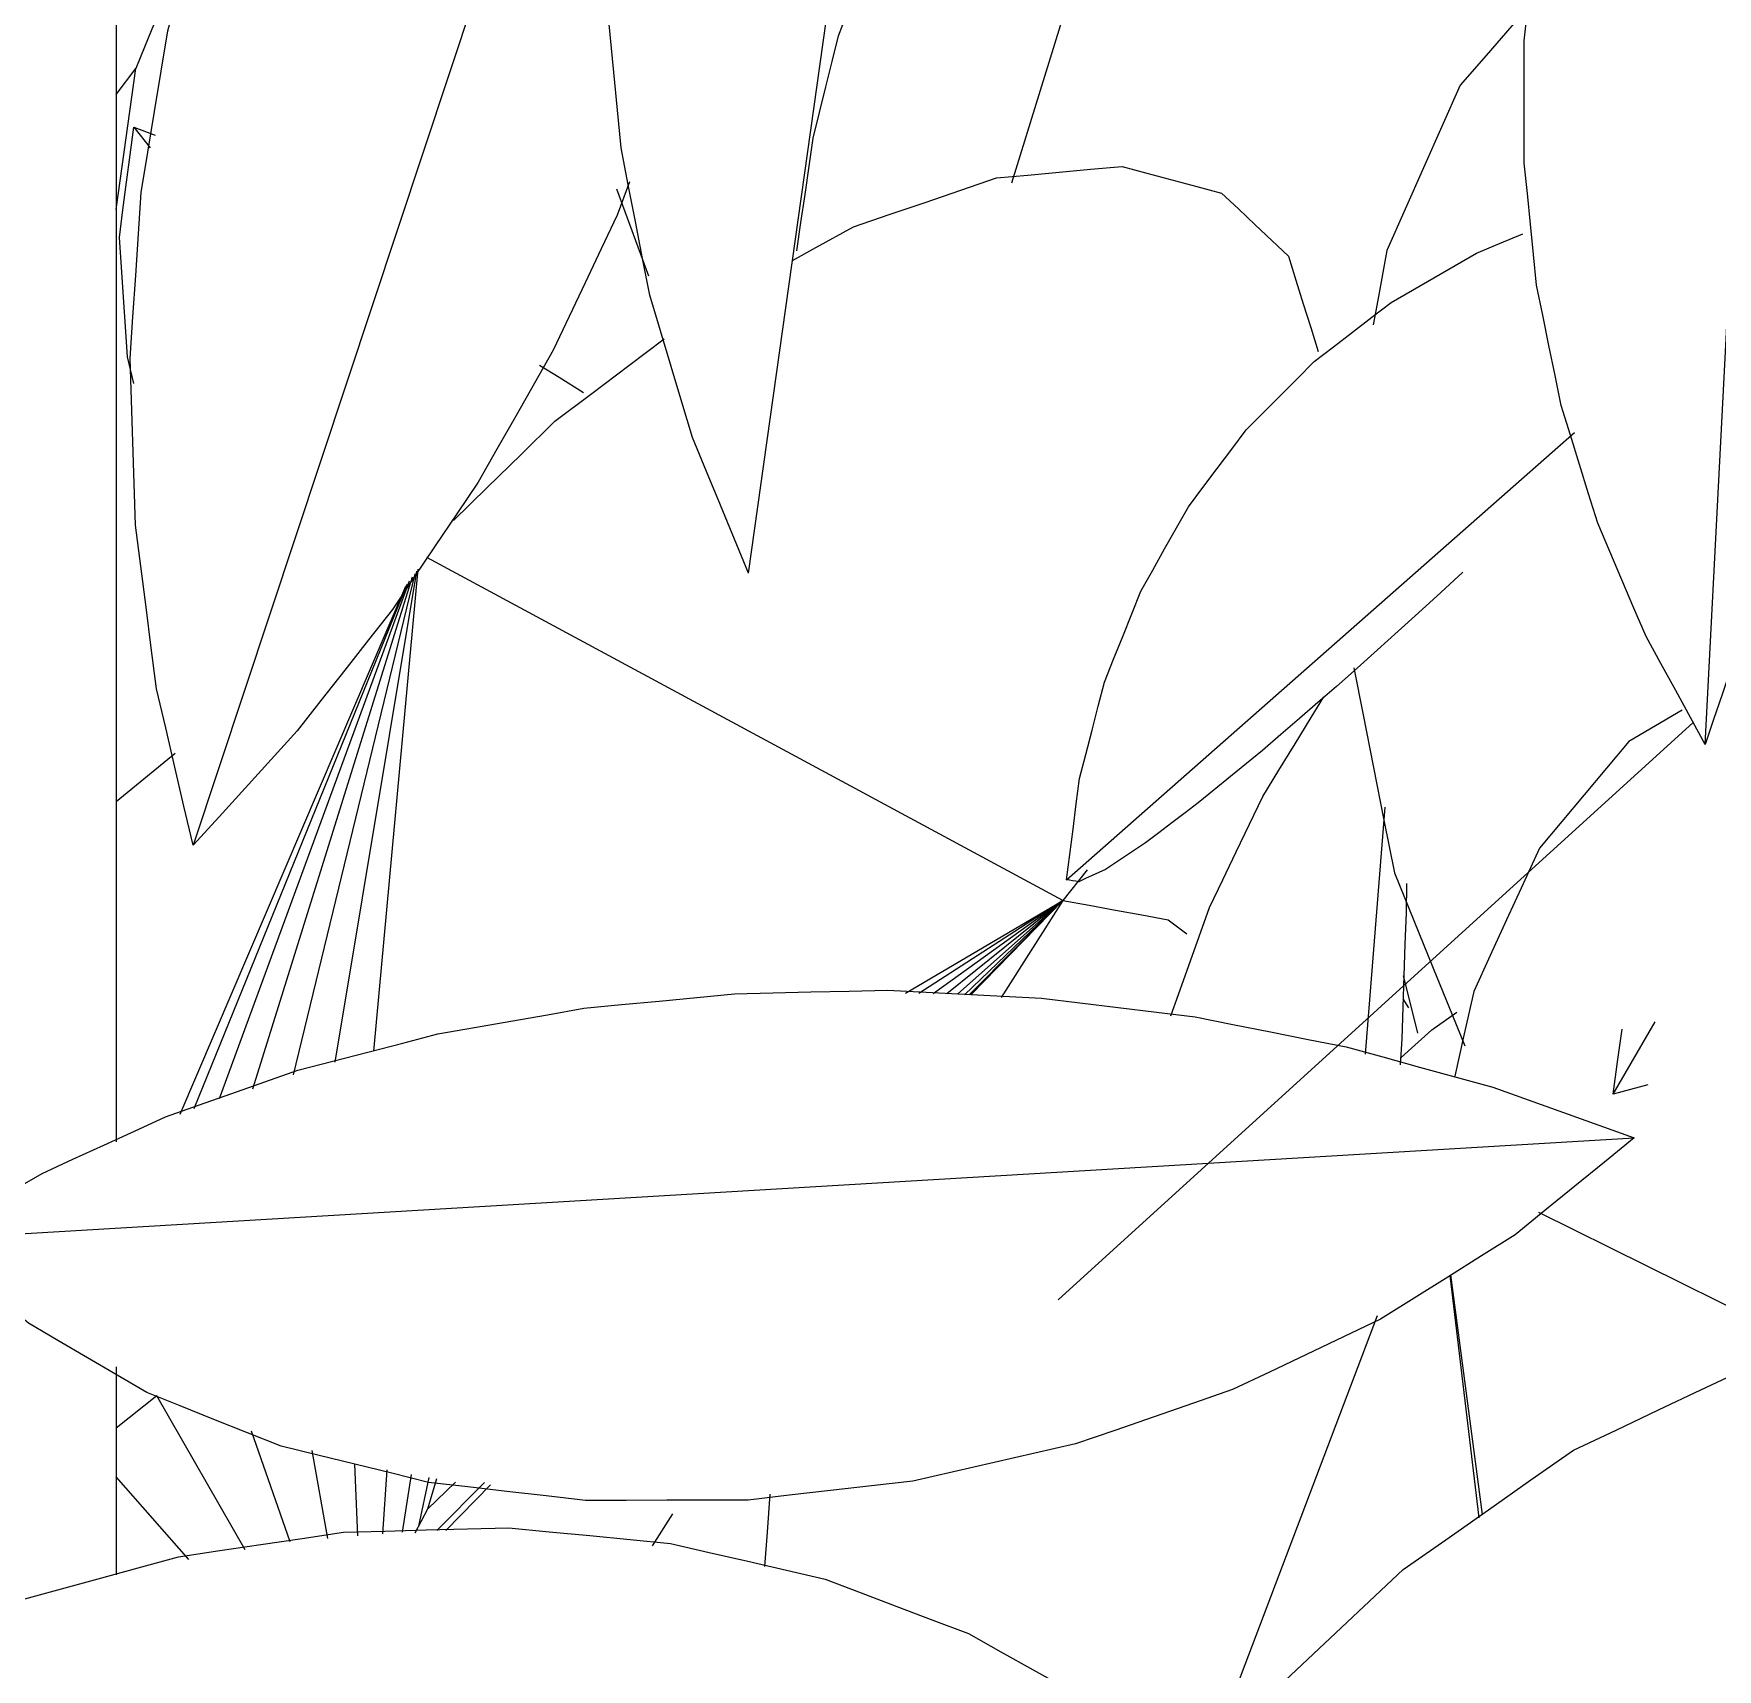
# Model space of a CAD drawing. Header units: metres. Extents: x 13.9 to 26.7, y -0.2 to 3.2.
# Drawn here: x 21.1586 to 21.2129, y 0.8343 to 0.8871 of the extents above; entities that cross this region are included whole.
import ezdxf

# ---------------------------------------------------------------- set-up
doc = ezdxf.new("R2010")
doc.units = ezdxf.units.M
for name, color, linetype, lineweight in [('Importações nas famílias', 10, 'Continuous', 5), ('Quadro estrutural', 7, 'Continuous', 5), ('Vegetação', 7, 'Continuous', 5)]:
    doc.layers.add(name, color=color, linetype=linetype, lineweight=lineweight)

# ---------------------------------------------------------------- blocks, each defined once
blk = doc.blocks.new('Planta_pergolado_12200 - plantas pergolado_skp_Component_12-V143-Corte 1')
at = {"layer": 'Importações nas famílias'}
blk.add_line((16.674042, 0.872356), (16.671835, 0.915134), dxfattribs=at)
at = {"layer": 'Importações nas famílias', "flags": 128}
for points in [[(16.671375, 0.915215), (16.671178, 0.914609), (16.670981, 0.914004)], [(16.670981, 0.914004), (16.670824, 0.913271), (16.670668, 0.912538), (16.670511, 0.911805), (16.670354, 0.911072)], [(16.670354, 0.911072), (16.670242, 0.910229), (16.670129, 0.909386), (16.670016, 0.908543), (16.669903, 0.9077)], [(16.677494, 0.906476), (16.677104, 0.907359), (16.676714, 0.908242), (16.676324, 0.909125), (16.675935, 0.910009)], [(16.669903, 0.9077), (16.669837, 0.906766), (16.669771, 0.905833), (16.669705, 0.904899), (16.669639, 0.903965)], [(16.678679, 0.902778), (16.678383, 0.903702), (16.678086, 0.904627), (16.67779, 0.905551), (16.677494, 0.906476)], [(16.669639, 0.903965), (16.669621, 0.902963), (16.669603, 0.901961), (16.669585, 0.900959), (16.669567, 0.899957)], [(16.679477, 0.898956), (16.679278, 0.899911), (16.679078, 0.900867), (16.678878, 0.901822), (16.678679, 0.902778)], [(16.669567, 0.899957), (16.669598, 0.898909), (16.669629, 0.897862), (16.669659, 0.896815), (16.66969, 0.895768)], [(16.67988, 0.895053), (16.679779, 0.896028), (16.679678, 0.897004), (16.679578, 0.89798), (16.679477, 0.898956)], [(16.66969, 0.895768), (16.669768, 0.8947), (16.669847, 0.893632), (16.669925, 0.892564), (16.670004, 0.891497)], [(16.679882, 0.891112), (16.679881, 0.892097), (16.679881, 0.893082), (16.67988, 0.894067), (16.67988, 0.895053)], [(16.670004, 0.891497), (16.670128, 0.890433), (16.670253, 0.88937), (16.670377, 0.888307), (16.670502, 0.887244)], [(16.679484, 0.887176), (16.679583, 0.88816), (16.679683, 0.889144), (16.679782, 0.890128), (16.679882, 0.891112)], [(16.670502, 0.887244), (16.670669, 0.88621), (16.670837, 0.885177), (16.671004, 0.884143), (16.671172, 0.883109)], [(16.67869, 0.88329), (16.678888, 0.884262), (16.679087, 0.885233), (16.679285, 0.886205), (16.679484, 0.887176)], [(16.671172, 0.883109), (16.671379, 0.882129), (16.671585, 0.881149), (16.671792, 0.880169), (16.671999, 0.87919)], [(16.677508, 0.879497), (16.677804, 0.880445), (16.678099, 0.881394), (16.678394, 0.882342), (16.67869, 0.88329)], [(16.675953, 0.875839), (16.676342, 0.876753), (16.676731, 0.877668), (16.67712, 0.878583), (16.677508, 0.879497)], [(16.671999, 0.87919), (16.67224, 0.878286), (16.672481, 0.877383), (16.672722, 0.87648), (16.672963, 0.875577)], [(16.672963, 0.875577), (16.673233, 0.874772), (16.673502, 0.873966), (16.673772, 0.873161), (16.674042, 0.872356)], [(16.674042, 0.872356), (16.67452, 0.873227), (16.674997, 0.874097), (16.675475, 0.874968), (16.675953, 0.875839)]]:
    blk.add_lwpolyline(points, dxfattribs=at)
blk = doc.blocks.new('Planta_pergolado_12200 - plantas pergolado_skp_Component_16-V2680-Corte 1')
at = {"extrusion": (0, 0, -1), "zscale": -0.9999999999999999}
blk.add_blockref('Planta_pergolado_12200 - plantas pergolado_skp_Component_12-V143-Corte 1', (-37.88655, -0.008219), dxfattribs=at)
blk = doc.blocks.new('Planta_pergolado_12200 - plantas pergolado_skp_Component_17-V2712-Corte 1')
at = {"layer": 'Importações nas famílias', "flags": 128}
for points in [[(21.208262, 0.841375), (21.209631, 0.842024), (21.211, 0.842673), (21.212369, 0.843321), (21.213738, 0.84397)], [(21.202758, 0.837523), (21.204134, 0.838486), (21.20551, 0.839449), (21.206886, 0.840412), (21.208262, 0.841375)], [(21.197696, 0.832746), (21.198961, 0.83394), (21.200227, 0.835135), (21.201493, 0.836329), (21.202758, 0.837523)]]:
    blk.add_lwpolyline(points, dxfattribs=at)
blk = doc.blocks.new('Planta_pergolado_12200 - plantas pergolado_skp_Component_16-V2713-Corte 1')
blk.add_blockref('Planta_pergolado_12200 - plantas pergolado_skp_Component_17-V2712-Corte 1', (0, 0))
blk = doc.blocks.new('Planta_pergolado_12200 - plantas pergolado_skp_Component_12-V120-Corte 1')
at = {"layer": 'Importações nas famílias'}
blk.add_line((16.76174, 0.54375), (16.75397, 0.599034), dxfattribs=at)
at = {"layer": 'Importações nas famílias', "flags": 128}
for points in [[(16.765854, 0.557466), (16.765971, 0.558685), (16.766088, 0.559904), (16.766205, 0.561123), (16.766322, 0.562341)], [(16.764927, 0.552708), (16.765159, 0.553898), (16.76539, 0.555087), (16.765622, 0.556277), (16.765854, 0.557466)], [(16.76355, 0.548119), (16.763895, 0.549266), (16.764239, 0.550413), (16.764583, 0.551561), (16.764927, 0.552708)], [(16.76174, 0.54375), (16.762193, 0.544842), (16.762645, 0.545934), (16.763098, 0.547027), (16.76355, 0.548119)]]:
    blk.add_lwpolyline(points, dxfattribs=at)
blk = doc.blocks.new('Planta_pergolado_12200 - plantas pergolado_skp_Component_16-V2720-Corte 1')
at = {"extrusion": (0, 0, -1), "zscale": -0.9999999999999998}
blk.add_blockref('Planta_pergolado_12200 - plantas pergolado_skp_Component_12-V120-Corte 1', (-37.943386, 0.325921), dxfattribs=at)
blk = doc.blocks.new('Planta_pergolado_12200 - plantas pergolado_skp_-V2728-Corte 1')
at = {"layer": 'Importações nas famílias'}
blk.add_line((21.212116, 0.864853), (21.19163, 0.846219), dxfattribs=at)
for name in ['Planta_pergolado_12200 - plantas pergolado_skp_Component_16-V2720-Corte 1', 'Planta_pergolado_12200 - plantas pergolado_skp_Component_16-V2713-Corte 1']:
    blk.add_blockref(name, (0, 0))
blk = doc.blocks.new('Planta_pergolado_12200 - plantas pergolado_skp_-V2729-Corte 1')
for name in ['Planta_pergolado_12200 - plantas pergolado_skp_-V2728-Corte 1', 'Planta_pergolado_12200 - plantas pergolado_skp_Component_16-V2680-Corte 1']:
    blk.add_blockref(name, (0, 0))
blk = doc.blocks.new('Planta_pergolado_12200 - plantas pergolado_skp_Component_12-V2805-Corte 1')
at = {"layer": 'Importações nas famílias'}
for p, q in [((21.192705, 0.897332), (21.193283, 0.897501)), ((21.190134, 0.882257), (21.1943, 0.895689))]:
    blk.add_line(p, q, dxfattribs=at)
at = {"layer": 'Importações nas famílias', "flags": 128}
for points in [[(21.190589, 0.896172), (21.191118, 0.896462), (21.191647, 0.896752), (21.192176, 0.897042), (21.192705, 0.897332)], [(21.188696, 0.894537), (21.18917, 0.894946), (21.189643, 0.895355), (21.190116, 0.895763), (21.190589, 0.896172)], [(21.187047, 0.892448), (21.187459, 0.89297), (21.187872, 0.893493), (21.188284, 0.894015), (21.188696, 0.894537)], [(21.18566, 0.889926), (21.186007, 0.890556), (21.186353, 0.891187), (21.1867, 0.891817), (21.187047, 0.892448)], [(21.18455, 0.887), (21.184827, 0.887731), (21.185105, 0.888463), (21.185382, 0.889194), (21.18566, 0.889926)], [(21.183729, 0.883702), (21.183934, 0.884526), (21.18414, 0.885351), (21.184345, 0.886175), (21.18455, 0.887)], [(21.183208, 0.880069), (21.183338, 0.880977), (21.183469, 0.881885), (21.183599, 0.882794), (21.183729, 0.883702)]]:
    blk.add_lwpolyline(points, dxfattribs=at)
blk = doc.blocks.new('Planta_pergolado_12200 - plantas pergolado_skp_Component_12-V2806-Corte 1')
at = {"layer": 'Importações nas famílias'}
for p in [(21.161243, 0.881403), (21.161243, 0.885111)]:
    blk.add_line(p, (21.161882, 0.885944), dxfattribs=at)
blk = doc.blocks.new('Planta_pergolado_12200 - plantas pergolado_skp_Component_12-V2807-Corte 1')
at = {"layer": 'Importações nas famílias'}
blk.add_line((21.178431, 0.879243), (21.177393, 0.882054), dxfattribs=at)
at = {"layer": 'Importações nas famílias', "flags": 128}
for points in [[(21.164745, 0.893133), (21.164795, 0.89383), (21.164851, 0.89461)], [(21.176319, 0.875487), (21.175534, 0.875978), (21.174908, 0.876369)]]:
    blk.add_lwpolyline(points, dxfattribs=at)
blk = doc.blocks.new('Planta_pergolado_12200 - plantas pergolado_skp_Component_16-V2809-Corte 1')
for name in ['Planta_pergolado_12200 - plantas pergolado_skp_Component_12-V2805-Corte 1', 'Planta_pergolado_12200 - plantas pergolado_skp_Component_12-V2807-Corte 1', 'Planta_pergolado_12200 - plantas pergolado_skp_Component_12-V2806-Corte 1']:
    blk.add_blockref(name, (0, 0))
blk = doc.blocks.new('Planta_pergolado_12200 - plantas pergolado_skp_-V2810-Corte 1')
blk.add_blockref('Planta_pergolado_12200 - plantas pergolado_skp_Component_16-V2809-Corte 1', (0, 0))
blk = doc.blocks.new('Planta_pergolado_12200 - plantas pergolado_skp_-V2811-Corte 1')
blk.add_blockref('Planta_pergolado_12200 - plantas pergolado_skp_-V2810-Corte 1', (0, 0))
blk = doc.blocks.new('Planta_pergolado_12200 - plantas pergolado_skp_Component_12-V2869-Corte 1')
at = {"layer": 'Importações nas famílias'}
for p, q in [((21.217411, 0.866334), (21.23762, 0.900898)), ((21.226405, 0.862131), (21.225798, 0.861602)), ((21.209532, 0.852857), (21.210895, 0.855188)), ((21.210653, 0.853162), (21.209532, 0.852857))]:
    blk.add_line(p, q, dxfattribs=at)
at = {"layer": 'Importações nas famílias', "flags": 128}
for points in [[(21.234024, 0.89793), (21.234923, 0.898672), (21.235822, 0.899414), (21.236721, 0.900156), (21.23762, 0.900898)], [(21.23762, 0.900898), (21.237842, 0.899666), (21.238064, 0.898434), (21.238286, 0.897201), (21.238508, 0.895969)], [(21.230544, 0.894632), (21.231414, 0.895457), (21.232284, 0.896281), (21.233154, 0.897105), (21.234024, 0.89793)], [(21.238508, 0.895969), (21.238558, 0.894682), (21.238609, 0.893395), (21.23866, 0.892108), (21.238711, 0.890821)], [(21.22722, 0.891043), (21.228051, 0.89194), (21.228882, 0.892837), (21.229713, 0.893735), (21.230544, 0.894632)], [(21.224089, 0.8872), (21.224872, 0.888161), (21.225655, 0.889121), (21.226438, 0.890082), (21.22722, 0.891043)], [(21.238711, 0.890821), (21.23859, 0.88951), (21.238468, 0.888199), (21.238347, 0.886888), (21.238225, 0.885577)], [(21.221911, 0.884161), (21.222637, 0.885174), (21.223363, 0.886187), (21.224089, 0.8872)], [(21.238225, 0.885577), (21.237935, 0.884273), (21.237644, 0.882968), (21.237353, 0.881664), (21.237062, 0.880359)], [(21.218541, 0.878931), (21.219202, 0.879986), (21.219863, 0.88104), (21.220468, 0.882006)], [(21.237062, 0.880359), (21.236609, 0.879092), (21.236156, 0.877825), (21.235703, 0.876558), (21.235249, 0.87529)], [(21.216185, 0.874597), (21.216774, 0.87568), (21.217363, 0.876764), (21.217952, 0.877848), (21.218541, 0.878931)], [(21.235249, 0.87529), (21.234644, 0.87409), (21.234039, 0.87289), (21.233434, 0.871689), (21.232829, 0.870489)], [(21.214655, 0.871294), (21.215165, 0.872395), (21.215675, 0.873496), (21.216185, 0.874597)], [(21.232829, 0.870489), (21.232086, 0.869384), (21.231343, 0.868278), (21.2306, 0.867173), (21.229857, 0.866068)], [(21.229857, 0.866068), (21.228994, 0.865084), (21.228131, 0.864099), (21.227268, 0.863115), (21.226405, 0.862131)], [(21.209532, 0.852857), (21.20968, 0.853905), (21.209827, 0.854954)]]:
    blk.add_lwpolyline(points, dxfattribs=at)
blk = doc.blocks.new('Planta_pergolado_12200 - plantas pergolado_skp_Component_17-V2872-Corte 1')
at = {"layer": 'Importações nas famílias', "flags": 128}
for points in [[(21.206829, 0.887959), (21.206271, 0.887318), (21.205437, 0.886362), (21.204603, 0.885405)], [(21.204603, 0.885405), (21.204012, 0.884071), (21.203421, 0.882738), (21.20283, 0.881405), (21.202239, 0.880071)], [(21.202239, 0.880071), (21.201942, 0.878475), (21.201792, 0.877674)], [(21.201168, 0.866615), (21.201469, 0.8651), (21.201807, 0.863399), (21.202144, 0.861698), (21.202482, 0.859997)], [(21.202482, 0.859997), (21.203107, 0.858462), (21.203733, 0.856928), (21.204359, 0.855393), (21.204755, 0.85442)]]:
    blk.add_lwpolyline(points, dxfattribs=at)
blk = doc.blocks.new('Planta_pergolado_12200 - plantas pergolado_skp_Component_16-V2873-Corte 1')
for name in ['Planta_pergolado_12200 - plantas pergolado_skp_Component_17-V2872-Corte 1', 'Planta_pergolado_12200 - plantas pergolado_skp_Component_12-V2869-Corte 1']:
    blk.add_blockref(name, (0, 0))
blk = doc.blocks.new('Planta_pergolado_12200 - plantas pergolado_skp_-V2894-Corte 1')
blk.add_blockref('Planta_pergolado_12200 - plantas pergolado_skp_Component_16-V2873-Corte 1', (0, 0))
blk = doc.blocks.new('Planta_pergolado_12200 - plantas pergolado_skp_-V2895-Corte 1')
blk.add_blockref('Planta_pergolado_12200 - plantas pergolado_skp_-V2894-Corte 1', (0, 0))
blk = doc.blocks.new('Planta_pergolado_12200 - plantas pergolado_skp_-V2968-Corte 1')
for name in ['Planta_pergolado_12200 - plantas pergolado_skp_-V2895-Corte 1', 'Planta_pergolado_12200 - plantas pergolado_skp_-V2729-Corte 1', 'Planta_pergolado_12200 - plantas pergolado_skp_-V2811-Corte 1']:
    blk.add_blockref(name, (0, 0))
blk = doc.blocks.new('Planta_pergolado_12200 - plantas pergolado_skp_Component_12-V3003-Corte 1')
at = {"layer": 'Importações nas famílias'}
blk.add_line((21.1919, 0.859775), (21.208294, 0.874205), dxfattribs=at)
at = {"layer": 'Importações nas famílias', "flags": 128}
for points in [[(21.205125, 0.879988), (21.205872, 0.880302), (21.206619, 0.880615)], [(21.202375, 0.878397), (21.203063, 0.878795), (21.20375, 0.879192), (21.204438, 0.87959), (21.205125, 0.879988)], [(21.199892, 0.876489), (21.200513, 0.876966), (21.201133, 0.877443), (21.201754, 0.87792), (21.202375, 0.878397)], [(21.197703, 0.874285), (21.19825, 0.874836), (21.198797, 0.875387), (21.199345, 0.875938), (21.199892, 0.876489)], [(21.195833, 0.871809), (21.196301, 0.872428), (21.196768, 0.873047), (21.197236, 0.873666), (21.197703, 0.874285)], [(21.194303, 0.869088), (21.194685, 0.869768), (21.195068, 0.870448), (21.195451, 0.871128), (21.195833, 0.871809)], [(21.204687, 0.869703), (21.203974, 0.869044), (21.203262, 0.868385)], [(21.193129, 0.866154), (21.193423, 0.866887), (21.193716, 0.867621), (21.194009, 0.868355), (21.194303, 0.869088)], [(21.203262, 0.868385), (21.202599, 0.867791), (21.201936, 0.867197), (21.201274, 0.866603), (21.200611, 0.866009)], [(21.192325, 0.863038), (21.192526, 0.863817), (21.192727, 0.864596), (21.192928, 0.865375), (21.193129, 0.866154)], [(21.200611, 0.866009), (21.200014, 0.865494), (21.199417, 0.864979), (21.19882, 0.864464), (21.198223, 0.86395)], [(21.198223, 0.86395), (21.197706, 0.863526), (21.197188, 0.863102), (21.196671, 0.862679), (21.196154, 0.862255)], [(21.1919, 0.859775), (21.192006, 0.860591), (21.192113, 0.861406), (21.192219, 0.862222), (21.192325, 0.863038)], [(21.196154, 0.862255), (21.195728, 0.861933), (21.195303, 0.86161), (21.194877, 0.861288), (21.194452, 0.860965)], [(21.194452, 0.860965), (21.194128, 0.860752), (21.193804, 0.860538), (21.193481, 0.860324), (21.193157, 0.860111)], [(21.1923, 0.859711), (21.1922, 0.859727), (21.1921, 0.859743), (21.192, 0.859759), (21.1919, 0.859775)], [(21.193157, 0.860111), (21.192942, 0.860011), (21.192728, 0.859911), (21.192514, 0.859811), (21.1923, 0.859711)]]:
    blk.add_lwpolyline(points, dxfattribs=at)
blk = doc.blocks.new('Planta_pergolado_12200 - plantas pergolado_skp_Component_12-V564-Corte 1')
at = {"layer": 'Importações nas famílias'}
for p, q in [((16.685002, 0.862364), (16.684363, 0.870341)), ((16.683682, 0.867878), (16.683695, 0.866927)), ((16.683834, 0.862868), (16.683879, 0.862029))]:
    blk.add_line(p, q, dxfattribs=at)
at = {"layer": 'Importações nas famílias', "flags": 128}
for points in [[(16.688316, 0.870684), (16.687796, 0.871531), (16.687276, 0.872377), (16.686755, 0.873224), (16.686345, 0.873891)], [(16.690033, 0.867099), (16.689604, 0.867995), (16.689175, 0.868891), (16.688746, 0.869788), (16.688316, 0.870684)], [(16.683695, 0.866927), (16.68373, 0.865912), (16.683765, 0.864897), (16.683799, 0.863883), (16.683834, 0.862868)], [(16.691277, 0.863601), (16.691032, 0.86429), (16.690699, 0.865226), (16.690366, 0.866162), (16.690033, 0.867099)]]:
    blk.add_lwpolyline(points, dxfattribs=at)
blk = doc.blocks.new('Planta_pergolado_12200 - plantas pergolado_skp_Component_16-V3006-Corte 1')
blk.add_blockref('Planta_pergolado_12200 - plantas pergolado_skp_Component_12-V3003-Corte 1', (0, 0))
at = {"extrusion": (0, 0, -1), "zscale": -1}
blk.add_blockref('Planta_pergolado_12200 - plantas pergolado_skp_Component_12-V564-Corte 1', (-37.88655, -0.008219), dxfattribs=at)
blk = doc.blocks.new('Planta_pergolado_12200 - plantas pergolado_skp_Component_12-V591-Corte 1')
at = {"layer": 'Importações nas famílias'}
for p, q in [((16.682863, 0.863154), (16.682053, 0.863722)), ((16.68385, 0.862258), (16.682863, 0.863154))]:
    blk.add_line(p, q, dxfattribs=at)
blk = doc.blocks.new('Planta_pergolado_12200 - plantas pergolado_skp_Component_17-V3020-Corte 1')
at = {"layer": 'Importações nas famílias'}
for p, q in [((21.191786, 0.859105), (21.171267, 0.870175)), ((21.170799, 0.869532), (21.165648, 0.853023)), ((21.170879, 0.869641), (21.166955, 0.853481)), ((21.168309, 0.853893), (21.170944, 0.869731)), ((21.169561, 0.85425), (21.170992, 0.869797)), ((21.170584, 0.869236), (21.163299, 0.852202)), ((21.163767, 0.852391), (21.170636, 0.869308)), ((21.164579, 0.852718), (21.170714, 0.869414)), ((21.161243, 0.862299), (21.163147, 0.863854)), ((21.192564, 0.860095), (21.191786, 0.859105)), ((21.186711, 0.856112), (21.191786, 0.859105)), ((21.191786, 0.859105), (21.187135, 0.856106)), ((21.191786, 0.859105), (21.187604, 0.856099)), ((21.191786, 0.859105), (21.188038, 0.856093)), ((21.191786, 0.859105), (21.188386, 0.856088)), ((21.191786, 0.859105), (21.188614, 0.856067)), ((21.191786, 0.859105), (21.18877, 0.856071)), ((21.191786, 0.859105), (21.188812, 0.856068)), ((21.191786, 0.859105), (21.189797, 0.855982)), ((21.195185, 0.858488), (21.195781, 0.858035)), ((21.162561, 0.84313), (21.161243, 0.842082)), ((21.165408, 0.838159), (21.162561, 0.84313)), ((21.166856, 0.838414), (21.16561, 0.841983)), ((21.167557, 0.841363), (21.168061, 0.83852)), ((21.169042, 0.838606), (21.168947, 0.84092)), ((21.169845, 0.838676), (21.169984, 0.840735)), ((21.163591, 0.837842), (21.161243, 0.840516)), ((21.170488, 0.838733), (21.170775, 0.840593)), ((21.171336, 0.840493), (21.170995, 0.83892)), ((21.171582, 0.840449), (21.171286, 0.839468)), ((21.172195, 0.840339), (21.171286, 0.839468)), ((21.173126, 0.840333), (21.17159, 0.838788)), ((21.173327, 0.840253), (21.171883, 0.838778)), ((21.171286, 0.839468), (21.170878, 0.838698)), ((21.17919, 0.839322), (21.178534, 0.838291))]:
    blk.add_line(p, q, dxfattribs=at)
at = {"layer": 'Importações nas famílias', "flags": 128}
for points in [[(21.189644, 0.882417), (21.190657, 0.88251), (21.191669, 0.882602), (21.192681, 0.882695), (21.193694, 0.882788)], [(21.193694, 0.882788), (21.194497, 0.882572), (21.1953, 0.882357), (21.196104, 0.882142), (21.196907, 0.881926)], [(21.185033, 0.880839), (21.186186, 0.881233), (21.187339, 0.881628), (21.188491, 0.882022), (21.189644, 0.882417)], [(21.196907, 0.881926), (21.197446, 0.881417), (21.197985, 0.880908), (21.198524, 0.8804), (21.199064, 0.879891)], [(21.183063, 0.879752), (21.183819, 0.880169), (21.185033, 0.880839)], [(21.199064, 0.879891), (21.199302, 0.879123), (21.199541, 0.878355), (21.199779, 0.877588), (21.200018, 0.87682)], [(21.175402, 0.874565), (21.176596, 0.875464), (21.177789, 0.876363), (21.178929, 0.877222)], [(21.172129, 0.871365), (21.17322, 0.872432), (21.174311, 0.873499), (21.175402, 0.874565)], [(21.191786, 0.859105), (21.192636, 0.858951), (21.193485, 0.858796), (21.194335, 0.858642), (21.195185, 0.858488)]]:
    blk.add_lwpolyline(points, dxfattribs=at)
blk = doc.blocks.new('Planta_pergolado_12200 - plantas pergolado_skp_Component_16-V3021-Corte 1')
blk.add_blockref('Planta_pergolado_12200 - plantas pergolado_skp_Component_17-V3020-Corte 1', (0, 0))
at = {"extrusion": (0, 0, -1), "zscale": -0.9999999999999994}
blk.add_blockref('Planta_pergolado_12200 - plantas pergolado_skp_Component_12-V591-Corte 1', (-37.88655, -0.008219), dxfattribs=at)
blk = doc.blocks.new('Planta_pergolado_12200 - plantas pergolado_skp_-V3033-Corte 1')
blk.add_blockref('Planta_pergolado_12200 - plantas pergolado_skp_Component_16-V3021-Corte 1', (0, 0))
blk = doc.blocks.new('Planta_pergolado_12200 - plantas pergolado_skp_-V3034-Corte 1')
for name in ['Planta_pergolado_12200 - plantas pergolado_skp_Component_16-V3006-Corte 1', 'Planta_pergolado_12200 - plantas pergolado_skp_-V3033-Corte 1']:
    blk.add_blockref(name, (0, 0))
blk = doc.blocks.new('Planta_pergolado_12200 - plantas pergolado_skp_Component_12-V696-Corte 1')
at = {"layer": 'Importações nas famílias'}
for p, q in [((16.706416, 0.918556), (16.70619, 0.917635)), ((16.706416, 0.918556), (16.722822, 0.869107)), ((16.70874, 0.890507), (16.709147, 0.889431))]:
    blk.add_line(p, q, dxfattribs=at)
at = {"layer": 'Importações nas famílias', "flags": 128}
for points in [[(16.709694, 0.917273), (16.708875, 0.917594), (16.708055, 0.917915), (16.707236, 0.918236), (16.706416, 0.918556)], [(16.712811, 0.915206), (16.712032, 0.915723), (16.711253, 0.916239), (16.710474, 0.916756), (16.709694, 0.917273)], [(16.715693, 0.912403), (16.714973, 0.913104), (16.714252, 0.913804), (16.713532, 0.914505), (16.712811, 0.915206)], [(16.718274, 0.908931), (16.717628, 0.909799), (16.716983, 0.910667), (16.716338, 0.911535), (16.715693, 0.912403)], [(16.720491, 0.90487), (16.719937, 0.905886), (16.719382, 0.906901), (16.718828, 0.907916), (16.718274, 0.908931)], [(16.722294, 0.900317), (16.721844, 0.901455), (16.721393, 0.902594), (16.720942, 0.903732), (16.720491, 0.90487)], [(16.72364, 0.895378), (16.723304, 0.896613), (16.722967, 0.897847), (16.722631, 0.899082), (16.722294, 0.900317)], [(16.724498, 0.890168), (16.724284, 0.891471), (16.724069, 0.892773), (16.723855, 0.894075), (16.72364, 0.895378)], [(16.724847, 0.884811), (16.72476, 0.88615), (16.724673, 0.88749), (16.724585, 0.888829), (16.724498, 0.890168)], [(16.709147, 0.889431), (16.709661, 0.888343), (16.710175, 0.887255), (16.710689, 0.886167), (16.711203, 0.885079)], [(16.711203, 0.885079), (16.711809, 0.884015), (16.712415, 0.882951), (16.713021, 0.881888), (16.713627, 0.880824)], [(16.72468, 0.879431), (16.724722, 0.880776), (16.724763, 0.882121), (16.724805, 0.883466), (16.724847, 0.884811)], [(16.713627, 0.880824), (16.714318, 0.879797), (16.71501, 0.878769), (16.715701, 0.877741), (16.716393, 0.876714)], [(16.723999, 0.874155), (16.724169, 0.875474), (16.724339, 0.876793), (16.72451, 0.878112), (16.72468, 0.879431)], [(16.716393, 0.876714), (16.717162, 0.875734), (16.717931, 0.874754), (16.7187, 0.873774), (16.719469, 0.872794)], [(16.722822, 0.869107), (16.723116, 0.870369), (16.72341, 0.871631), (16.723705, 0.872893), (16.723999, 0.874155)], [(16.719469, 0.872794), (16.720307, 0.871872), (16.721145, 0.870951), (16.721984, 0.870029), (16.722822, 0.869107)]]:
    blk.add_lwpolyline(points, dxfattribs=at)
blk = doc.blocks.new('Planta_pergolado_12200 - plantas pergolado_skp_Component_12-V99-Corte 1')
at = {"layer": 'Importações nas famílias'}
blk.add_line((16.590183, 0.297102), (16.643327, 0.305728), dxfattribs=at)
at = {"layer": 'Importações nas famílias', "flags": 128}
for points in [[(16.617995, 0.312666), (16.61669, 0.312539), (16.615385, 0.312412), (16.614081, 0.312285), (16.612776, 0.312158)], [(16.623329, 0.312523), (16.621995, 0.312559), (16.620662, 0.312595), (16.619329, 0.31263), (16.617995, 0.312666)], [(16.628652, 0.311732), (16.627321, 0.31193), (16.625991, 0.312127), (16.62466, 0.312325), (16.623329, 0.312523)], [(16.612776, 0.312158), (16.61153, 0.311871), (16.610284, 0.311584), (16.609039, 0.311297), (16.607793, 0.31101)], [(16.63384, 0.310311), (16.632543, 0.310666), (16.631246, 0.311021), (16.629949, 0.311377), (16.628652, 0.311732)], [(16.607793, 0.31101), (16.606636, 0.31057), (16.605479, 0.31013), (16.604322, 0.30969), (16.603164, 0.30925)], [(16.63877, 0.308294), (16.637537, 0.308798), (16.636305, 0.309302), (16.635072, 0.309807), (16.63384, 0.310311)], [(16.603164, 0.30925), (16.602123, 0.308667), (16.601081, 0.308084), (16.60004, 0.307501), (16.598998, 0.306919)], [(16.643327, 0.305728), (16.642188, 0.30637), (16.641048, 0.307011), (16.639909, 0.307653), (16.63877, 0.308294)], [(16.598998, 0.306919), (16.598096, 0.306207), (16.597195, 0.305495), (16.596293, 0.304782), (16.595392, 0.30407)], [(16.639026, 0.303411), (16.640101, 0.30399), (16.641176, 0.304569), (16.642252, 0.305149), (16.643327, 0.305728)], [(16.595392, 0.30407), (16.594651, 0.303246), (16.593911, 0.302422), (16.593171, 0.301597), (16.59243, 0.300773)], [(16.63453, 0.301331), (16.635654, 0.301851), (16.636778, 0.302371), (16.637902, 0.302891), (16.639026, 0.303411)], [(16.629889, 0.299511), (16.631049, 0.299966), (16.632209, 0.300421), (16.633369, 0.300876), (16.63453, 0.301331)], [(16.59243, 0.300773), (16.591868, 0.299855), (16.591307, 0.298938), (16.590745, 0.29802), (16.590183, 0.297102)], [(16.625155, 0.297973), (16.626338, 0.298358), (16.627522, 0.298742), (16.628705, 0.299127), (16.629889, 0.299511)], [(16.62038, 0.296732), (16.621574, 0.297043), (16.622767, 0.297353), (16.623961, 0.297663), (16.625155, 0.297973)], [(16.590183, 0.297102), (16.591089, 0.296845), (16.591994, 0.296587), (16.5929, 0.296329), (16.593805, 0.296071)], [(16.615617, 0.295804), (16.616808, 0.296036), (16.617999, 0.296268), (16.619189, 0.2965), (16.62038, 0.296732)], [(16.593805, 0.296071), (16.594788, 0.295893), (16.59577, 0.295715), (16.596753, 0.295537), (16.597735, 0.295359)], [(16.61092, 0.295197), (16.612095, 0.295349), (16.613269, 0.2955), (16.614443, 0.295652), (16.615617, 0.295804)], [(16.597735, 0.295359), (16.598784, 0.295262), (16.599832, 0.295166), (16.600881, 0.29507), (16.601929, 0.294973)], [(16.601929, 0.294973), (16.603032, 0.29496), (16.604135, 0.294946), (16.605238, 0.294933), (16.606341, 0.294919)], [(16.606341, 0.294919), (16.607485, 0.294989), (16.60863, 0.295058), (16.609775, 0.295128), (16.61092, 0.295197)]]:
    blk.add_lwpolyline(points, dxfattribs=at)
blk = doc.blocks.new('Planta_pergolado_12200 - plantas pergolado_skp_Component_16-V3096-Corte 1')
at = {"extrusion": (0, 0, -1), "zscale": -1}
for name, p in [('Planta_pergolado_12200 - plantas pergolado_skp_Component_12-V696-Corte 1', (-37.88655, -0.008219)), ('Planta_pergolado_12200 - plantas pergolado_skp_Component_12-V99-Corte 1', (-37.79191, 0.526205))]:
    blk.add_blockref(name, p, dxfattribs=at)
blk = doc.blocks.new('Planta_pergolado_12200 - plantas pergolado_skp_Component_12-V3107-Corte 1')
at = {"layer": 'Importações nas famílias'}
for p, q in [((21.189347, 0.923066), (21.203071, 0.905871)), ((21.196872, 0.919801), (21.19778, 0.919217)), ((21.204817, 0.913898), (21.205629, 0.913118)), ((21.207617, 0.900174), (21.20916, 0.898242)), ((21.197819, 0.898292), (21.197056, 0.899154)), ((21.216867, 0.888585), (21.222642, 0.881348)), ((21.217917, 0.883133), (21.216746, 0.883719))]:
    blk.add_line(p, q, dxfattribs=at)
at = {"layer": 'Importações nas famílias', "flags": 128}
for points in [[(21.188884, 0.919509), (21.189, 0.920398), (21.189116, 0.921288), (21.189231, 0.922177), (21.189347, 0.923066)], [(21.189347, 0.923066), (21.190295, 0.922718), (21.191243, 0.92237), (21.192192, 0.922022), (21.19314, 0.921675)], [(21.19314, 0.921675), (21.194073, 0.921206), (21.195006, 0.920738), (21.195939, 0.920269), (21.196872, 0.919801)], [(21.189145, 0.915657), (21.18908, 0.91662), (21.189015, 0.917583), (21.18895, 0.918546), (21.188884, 0.919509)], [(21.190124, 0.911598), (21.18988, 0.912613), (21.189635, 0.913627), (21.18939, 0.914642), (21.189145, 0.915657)], [(21.191798, 0.90743), (21.191379, 0.908472), (21.190961, 0.909514), (21.190543, 0.910556), (21.190124, 0.911598)], [(21.194127, 0.903249), (21.193544, 0.904295), (21.192962, 0.90534), (21.19238, 0.906385), (21.191798, 0.90743)], [(21.197056, 0.899154), (21.196324, 0.900178), (21.195592, 0.901202), (21.194859, 0.902226), (21.194127, 0.903249)], [(21.216684, 0.898142), (21.216898, 0.89772), (21.217459, 0.896618), (21.218019, 0.895516)], [(21.218019, 0.895516), (21.218496, 0.894367), (21.218972, 0.893217), (21.219448, 0.892067), (21.219924, 0.890917)], [(21.204431, 0.891601), (21.203453, 0.892511), (21.202475, 0.893421), (21.201497, 0.894331)], [(21.206567, 0.889961), (21.205499, 0.890781), (21.204431, 0.891601)], [(21.219924, 0.890917), (21.220311, 0.889732), (21.220697, 0.888547), (21.221084, 0.887362), (21.221471, 0.886177)], [(21.221471, 0.886177), (21.221764, 0.88497), (21.222057, 0.883763), (21.22235, 0.882555), (21.222642, 0.881348)], [(21.222642, 0.881348), (21.221461, 0.881794), (21.22028, 0.882241), (21.219098, 0.882687), (21.217917, 0.883133)]]:
    blk.add_lwpolyline(points, dxfattribs=at)
blk = doc.blocks.new('Planta_pergolado_12200 - plantas pergolado_skp_Component_12-V117-Corte 1')
at = {"layer": 'Importações nas famílias'}
blk.add_line((16.636115, 0.322014), (16.581698, 0.325246), dxfattribs=at)
at = {"layer": 'Importações nas famílias', "flags": 128}
for points in [[(16.60081, 0.329754), (16.599573, 0.329602), (16.598336, 0.329449), (16.597099, 0.329296), (16.595861, 0.329144)], [(16.605781, 0.330005), (16.604538, 0.329943), (16.603296, 0.32988), (16.602053, 0.329817), (16.60081, 0.329754)], [(16.61072, 0.329895), (16.609485, 0.329923), (16.608251, 0.32995), (16.607016, 0.329978), (16.605781, 0.330005)], [(16.615572, 0.329424), (16.614359, 0.329542), (16.613146, 0.329659), (16.611933, 0.329777), (16.61072, 0.329895)], [(16.595861, 0.329144), (16.594644, 0.328903), (16.593426, 0.328663), (16.592209, 0.328422), (16.590991, 0.328181)], [(16.620283, 0.328598), (16.619105, 0.328804), (16.617927, 0.329011), (16.61675, 0.329217), (16.615572, 0.329424)], [(16.6248, 0.327425), (16.62367, 0.327718), (16.622541, 0.328011), (16.621412, 0.328304), (16.620283, 0.328598)], [(16.590991, 0.328181), (16.589806, 0.327855), (16.588622, 0.327529), (16.587437, 0.327203), (16.586252, 0.326877)], [(16.629073, 0.325919), (16.628005, 0.326296), (16.626936, 0.326672), (16.625868, 0.327049), (16.6248, 0.327425)], [(16.586252, 0.326877), (16.585114, 0.32647), (16.583975, 0.326062), (16.582837, 0.325654), (16.581698, 0.325246)], [(16.633055, 0.324097), (16.63206, 0.324553), (16.631064, 0.325008), (16.630069, 0.325464), (16.629073, 0.325919)], [(16.581698, 0.325246), (16.582657, 0.324465), (16.583615, 0.323683), (16.584574, 0.322901), (16.585533, 0.32212)], [(16.63579, 0.322509), (16.634879, 0.323038), (16.633967, 0.323568), (16.633055, 0.324097)], [(16.585533, 0.32212), (16.58662, 0.321437), (16.587708, 0.320755), (16.588796, 0.320073), (16.589883, 0.31939)], [(16.633494, 0.319271), (16.634296, 0.319948), (16.635098, 0.320625), (16.6359, 0.321302)], [(16.589883, 0.31939), (16.591075, 0.318823), (16.592266, 0.318257), (16.593457, 0.31769), (16.594649, 0.317123)], [(16.629677, 0.317027), (16.630631, 0.317588), (16.631586, 0.318149), (16.63254, 0.31871), (16.633494, 0.319271)], [(16.594649, 0.317123), (16.595915, 0.316685), (16.597182, 0.316246), (16.598449, 0.315808), (16.599716, 0.31537)], [(16.625341, 0.3153), (16.626425, 0.315732), (16.627509, 0.316163), (16.628593, 0.316595), (16.629677, 0.317027)], [(16.599716, 0.31537), (16.601029, 0.315071), (16.602342, 0.314772), (16.603655, 0.314473), (16.604967, 0.314173)], [(16.620587, 0.31413), (16.621775, 0.314423), (16.622964, 0.314715), (16.624152, 0.315008), (16.625341, 0.3153)], [(16.604967, 0.314173), (16.606295, 0.31402), (16.607623, 0.313867), (16.608951, 0.313714), (16.610279, 0.313561)], [(16.615526, 0.313546), (16.616791, 0.313692), (16.618057, 0.313838), (16.619322, 0.313984), (16.620587, 0.31413)], [(16.610279, 0.313561), (16.611591, 0.313557), (16.612903, 0.313553), (16.614215, 0.31355), (16.615526, 0.313546)]]:
    blk.add_lwpolyline(points, dxfattribs=at)
blk = doc.blocks.new('Planta_pergolado_12200 - plantas pergolado_skp_Component_17-V3109-Corte 1')
at = {"layer": 'Importações nas famílias'}
for p, q in [((21.207129, 0.849054), (21.216227, 0.844543)), ((21.204264, 0.847004), (21.205199, 0.839195)), ((21.205321, 0.839294), (21.204303, 0.847032)), ((21.196305, 0.830864), (21.201935, 0.845718))]:
    blk.add_line(p, q, dxfattribs=at)
at = {"layer": 'Importações nas famílias', "flags": 128}
for points in [[(21.211766, 0.86525), (21.210904, 0.864743), (21.210042, 0.864236)], [(21.210042, 0.864236), (21.209322, 0.863376), (21.208601, 0.862516), (21.20788, 0.861656), (21.20716, 0.860795)], [(21.20716, 0.860795), (21.206629, 0.859641), (21.206099, 0.858486), (21.205568, 0.857331), (21.205038, 0.856176)], [(21.205038, 0.856176), (21.204734, 0.854806), (21.20443, 0.853435)], [(21.182333, 0.839956), (21.182244, 0.838731), (21.182163, 0.837626)]]:
    blk.add_lwpolyline(points, dxfattribs=at)
blk = doc.blocks.new('Planta_pergolado_12200 - plantas pergolado_skp_Component_16-V3110-Corte 1')
for name in ['Planta_pergolado_12200 - plantas pergolado_skp_Component_12-V3107-Corte 1', 'Planta_pergolado_12200 - plantas pergolado_skp_Component_17-V3109-Corte 1']:
    blk.add_blockref(name, (0, 0))
at = {"extrusion": (0, 0, -1), "zscale": -0.9999999999999998}
blk.add_blockref('Planta_pergolado_12200 - plantas pergolado_skp_Component_12-V117-Corte 1', (-37.79191, 0.526205), dxfattribs=at)
blk = doc.blocks.new('Planta_pergolado_12200 - plantas pergolado_skp_-V3113-Corte 1')
for name in ['Planta_pergolado_12200 - plantas pergolado_skp_Component_16-V3096-Corte 1', 'Planta_pergolado_12200 - plantas pergolado_skp_Component_16-V3110-Corte 1']:
    blk.add_blockref(name, (0, 0))
blk = doc.blocks.new('Planta_pergolado_12200 - plantas pergolado_skp_-V3114-Corte 1')
blk.add_blockref('Planta_pergolado_12200 - plantas pergolado_skp_-V3113-Corte 1', (0, 0))
blk = doc.blocks.new('Planta_pergolado_12200 - plantas pergolado_skp_Component_12-V3115-Corte 1')
at = {"layer": 'Importações nas famílias'}
for p, q in [((21.184464, 0.889723), (21.185819, 0.889368)), ((21.184402, 0.889279), (21.185123, 0.889134))]:
    blk.add_line(p, q, dxfattribs=at)
at = {"layer": 'Importações nas famílias', "flags": 128}
for points in [[(21.187074, 0.897394), (21.18657, 0.897938), (21.186066, 0.898483), (21.185562, 0.899027)], [(21.188828, 0.894681), (21.18839, 0.895359), (21.187951, 0.896037), (21.187513, 0.896716), (21.187074, 0.897394)]]:
    blk.add_lwpolyline(points, dxfattribs=at)
blk = doc.blocks.new('Planta_pergolado_12200 - plantas pergolado_skp_Component_12-V3116-Corte 1')
at = {"layer": 'Importações nas famílias'}
blk.add_line((21.163421, 0.889313), (21.162909, 0.888486), dxfattribs=at)
at = {"layer": 'Importações nas famílias', "flags": 128}
blk.add_lwpolyline([(21.162909, 0.888486), (21.162544, 0.887585), (21.162179, 0.886684), (21.161879, 0.885944)], dxfattribs=at)
blk = doc.blocks.new('Planta_pergolado_12200 - plantas pergolado_skp_Component_12-V3117-Corte 1')
at = {"layer": 'Importações nas famílias'}
blk.add_line((21.164186, 0.891447), (21.163535, 0.891225), dxfattribs=at)
at = {"layer": 'Importações nas famílias', "flags": 128}
blk.add_lwpolyline([(21.163535, 0.891225), (21.162614, 0.890739), (21.161693, 0.890254)], dxfattribs=at)
blk = doc.blocks.new('Planta_pergolado_12200 - plantas pergolado_skp_Component_17-V3118-Corte 1')
at = {"layer": 'Importações nas famílias'}
for p, q in [((21.161243, 0.893618), (21.164009, 0.895161)), ((21.164389, 0.895041), (21.161243, 0.893342)), ((21.164893, 0.89488), (21.161243, 0.89299)), ((21.161243, 0.892578), (21.164875, 0.894366)), ((21.161243, 0.89214), (21.164924, 0.89385)), ((21.164718, 0.893247), (21.161243, 0.891724)), ((21.164718, 0.893247), (21.164328, 0.892675)), ((21.164328, 0.892675), (21.161243, 0.890894)), ((21.164328, 0.892675), (21.161243, 0.891388)), ((21.161243, 0.890702), (21.16438, 0.892451)), ((21.161243, 0.890604), (21.164497, 0.892385)), ((21.164328, 0.892675), (21.16438, 0.892451))]:
    blk.add_line(p, q, dxfattribs=at)
blk = doc.blocks.new('Planta_pergolado_12200 - plantas pergolado_skp_Component_16-V3119-Corte 1')
for name in ['Planta_pergolado_12200 - plantas pergolado_skp_Component_12-V3115-Corte 1', 'Planta_pergolado_12200 - plantas pergolado_skp_Component_17-V3118-Corte 1', 'Planta_pergolado_12200 - plantas pergolado_skp_Component_12-V3117-Corte 1', 'Planta_pergolado_12200 - plantas pergolado_skp_Component_12-V3116-Corte 1']:
    blk.add_blockref(name, (0, 0))
blk = doc.blocks.new('Planta_pergolado_12200 - plantas pergolado_skp_Component_12-V3153-Corte 1')
at = {"layer": 'Importações nas famílias'}
for p, q in [((21.161813, 0.884055), (21.162347, 0.883385)), ((21.161813, 0.884055), (21.162504, 0.883801)), ((21.161818, 0.875786), (21.161611, 0.876645))]:
    blk.add_line(p, q, dxfattribs=at)
at = {"layer": 'Importações nas famílias', "flags": 128}
for points in [[(21.16135, 0.880498), (21.161466, 0.881387), (21.161581, 0.882276), (21.161697, 0.883165), (21.161813, 0.884055)], [(21.161611, 0.876645), (21.161546, 0.877608), (21.16148, 0.878572), (21.161415, 0.879535), (21.16135, 0.880498)]]:
    blk.add_lwpolyline(points, dxfattribs=at)
blk = doc.blocks.new('Planta_pergolado_12200 - plantas pergolado_skp_Component_16-V3157-Corte 1')
blk.add_blockref('Planta_pergolado_12200 - plantas pergolado_skp_Component_12-V3153-Corte 1', (0, 0))
blk = doc.blocks.new('Planta_pergolado_12200 - plantas pergolado_skp_-V3171-Corte 1')
blk.add_blockref('Planta_pergolado_12200 - plantas pergolado_skp_Component_16-V3157-Corte 1', (0, 0))
blk = doc.blocks.new('Planta_pergolado_12200 - plantas pergolado_skp_-V3172-Corte 1')
for name in ['Planta_pergolado_12200 - plantas pergolado_skp_-V3171-Corte 1', 'Planta_pergolado_12200 - plantas pergolado_skp_Component_16-V3119-Corte 1']:
    blk.add_blockref(name, (0, 0))
blk = doc.blocks.new('Planta_pergolado_12200 - plantas pergolado_skp_-V3304-Corte 1')
for name in ['Planta_pergolado_12200 - plantas pergolado_skp_-V3114-Corte 1', 'Planta_pergolado_12200 - plantas pergolado_skp_-V3172-Corte 1', 'Planta_pergolado_12200 - plantas pergolado_skp_-V3034-Corte 1']:
    blk.add_blockref(name, (0, 0))
blk = doc.blocks.new('Planta_pergolado_12200 - plantas pergolado_skp_Component_12-V3624-Corte 1')
at = {"layer": 'Importações nas famílias'}
blk.add_line((21.20294, 0.855641), (21.202758, 0.855932), dxfattribs=at)
blk = doc.blocks.new('Planta_pergolado_12200 - plantas pergolado_skp_Component_12-V1304-Corte 1')
at = {"layer": 'Importações nas famílias', "flags": 128}
blk.add_lwpolyline([(16.703201, 1.199038), (16.702981, 1.198146), (16.702746, 1.19719)], dxfattribs=at)
blk = doc.blocks.new('Planta_pergolado_12200 - plantas pergolado_skp_Component_16-V3625-Corte 1')
at = {"extrusion": (0, 0, -1), "zscale": -0.9999999999999998}
blk.add_blockref('Planta_pergolado_12200 - plantas pergolado_skp_Component_12-V1304-Corte 1', (-37.905967, -0.342359), dxfattribs=at)
blk.add_blockref('Planta_pergolado_12200 - plantas pergolado_skp_Component_12-V3624-Corte 1', (0, 0))
blk = doc.blocks.new('Planta_pergolado_12200 - plantas pergolado_skp_-V3669-Corte 1')
blk.add_blockref('Planta_pergolado_12200 - plantas pergolado_skp_Component_16-V3625-Corte 1', (0, 0))
blk = doc.blocks.new('Planta_pergolado_12200 - plantas pergolado_skp_-V3670-Corte 1')
blk.add_blockref('Planta_pergolado_12200 - plantas pergolado_skp_-V3669-Corte 1', (0, 0))
blk = doc.blocks.new('Planta_pergolado_12200 - Planta_pergolado_12200-3075656-Corte 1')
for name in ['Planta_pergolado_12200 - plantas pergolado_skp_-V3670-Corte 1', 'Planta_pergolado_12200 - plantas pergolado_skp_-V3304-Corte 1', 'Planta_pergolado_12200 - plantas pergolado_skp_-V2968-Corte 1']:
    blk.add_blockref(name, (0, 0))
blk = doc.blocks.new('sloupek - Tram-3097386-Corte 1')
at = {"layer": 'Quadro estrutural', "color": 10}
for p, q in [((21.161243, 0.936975), (21.161243, 0.851317)), ((21.161243, 0.844061), (21.161243, 0.837348))]:
    blk.add_line(p, q, dxfattribs=at)

msp = doc.modelspace()

# ---------------------------------------------------------------- block references
at = {"layer": 'Quadro estrutural', "color": 10}
msp.add_blockref('sloupek - Tram-3097386-Corte 1', (0, 0), dxfattribs=at)
at = {"layer": 'Vegetação', "color": 10}
msp.add_blockref('Planta_pergolado_12200 - Planta_pergolado_12200-3075656-Corte 1', (0, 0), dxfattribs=at)

doc.saveas('drawing.dxf')
